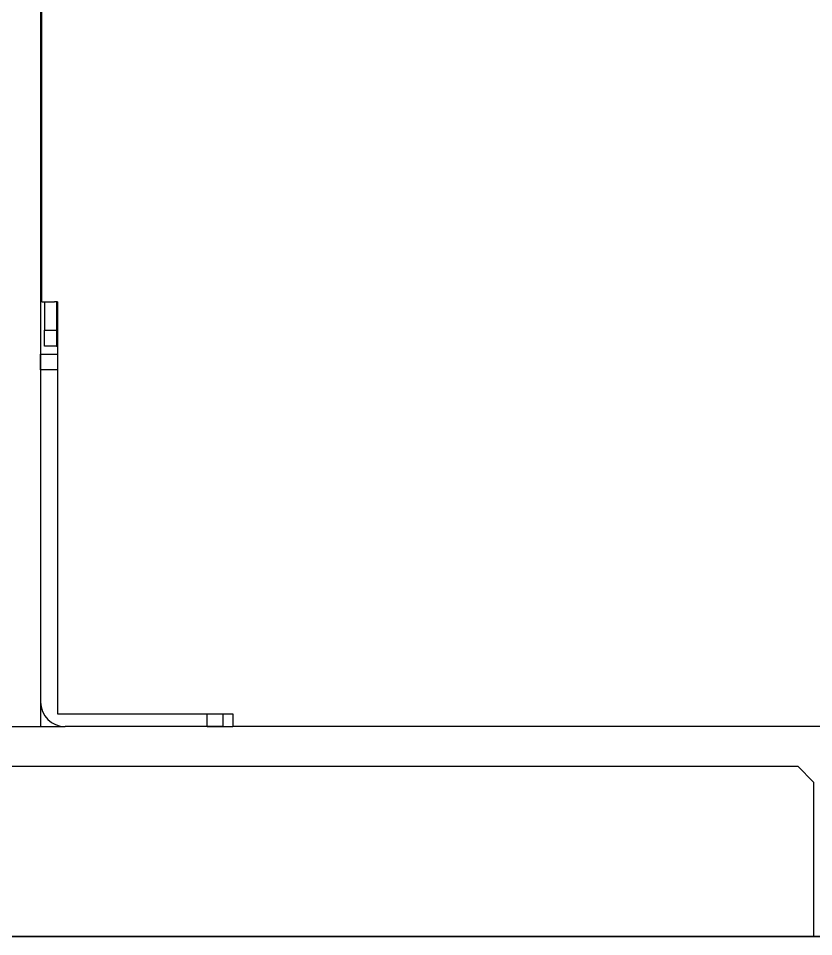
# Model space of a CAD drawing. Header units: millimetres. Extents: x -18178 to 96133, y -22425 to 61598.
# Drawn here: x 42238.7 to 42339, y 50045.1 to 50161 of the extents above; entities that cross this region are included whole.
import ezdxf

# ---------------------------------------------------------------- set-up
doc = ezdxf.new("R2010")
doc.units = ezdxf.units.MM
for name, color, linetype in [('CH0002FE', 7, 'Continuous'), ('CH0550FE', 7, 'Continuous'), ('CH0800FE', 7, 'Continuous'), ('DR0304FE', 7, 'Continuous'), ('EAE-UPS PANEL-VERTV.', 7, 'Continuous'), ('NEW_MA0015ST', 7, 'Continuous'), ('NEW_MA1643FE', 7, 'Continuous')]:
    doc.layers.add(name, color=color, linetype=linetype)
doc.layers.add('E-ELEC-EQPM', color=7, linetype='Continuous', lineweight=35)

# ---------------------------------------------------------------- blocks, each defined once
blk = doc.blocks.new('A$Ccc32f15b')
at = {"layer": 'CH0002FE', "color": 7, "linetype": 'Continuous'}
for p, q in [((160.99, 35.225), (161.07, 35.225)), ((161.07, 35.225), (161.07, 35.125)), ((161.07, 35.125), (160.99, 35.125)), ((161.07, 35.125), (161.07, 34.23)), ((158.72, 34.075), (158.72, 34.1825)), ((158.82, 34.1825), (158.82, 34.075)), ((158.82, 34.075), (158.72, 34.075)), ((158.82, 34.075), (160.915, 34.075))]:
    blk.add_line(p, q, dxfattribs=at)
blk.add_arc((160.915, 34.23), 0.155, 270, 0, dxfattribs=at)
at = {"layer": 'CH0550FE', "color": 7, "linetype": 'Continuous'}
for p, q in [((135.82, 34.075), (158.82, 34.075)), ((160.915, 34.075), (161.07, 34.075)), ((161.07, 33.97), (161.07, 34.075)), ((161.07, 32.93), (161.07, 33.97))]:
    blk.add_line(p, q, dxfattribs=at)
at = {"layer": 'CH0800FE', "color": 7, "linetype": 'Continuous'}
for p, q in [((161.07, 35.125), (161.07, 35.2875)), ((161.07, 34.075), (161.07, 34.23))]:
    blk.add_line(p, q, dxfattribs=at)
at = {"layer": 'DR0304FE', "color": 7, "linetype": 'Continuous'}
for p, q in [((162.395, 38.9502), (162.395, 44.0202)), ((161.42, 38.9502), (161.32, 38.8502)), ((161.42, 38.9502), (162.315, 38.9502)), ((162.315, 38.9502), (162.395, 38.9502)), ((162.395, 6.7), (162.395, 38.9502)), ((161.32, 6.8), (161.32, 38.8502))]:
    blk.add_line(p, q, dxfattribs=at)
at = {"layer": 'NEW_MA0015ST', "color": 7, "linetype": 'Continuous'}
for p, q in [((161.07, 41.575), (161.07, 35.2875)), ((160.99, 34.1825), (160.99, 35.2875)), ((160.99, 35.2875), (161.07, 35.2875)), ((158.39, 34.1825), (160.99, 34.1825)), ((158.39, 34.1825), (158.39, 34.1625)), ((158.39, 34.0825), (158.39, 34.1625)), ((158.39, 34.0825), (136.25, 34.0825))]:
    blk.add_line(p, q, dxfattribs=at)
at = {"layer": 'NEW_MA1643FE', "color": 7, "linetype": 'Continuous'}
for p, q in [((158.67, 34.1825), (158.67, 34.18)), ((158.67, 34.175), (158.67, 34.18)), ((158.39, 34.175), (158.57, 34.175)), ((158.57, 34.1), (158.57, 34.175)), ((158.57, 34.175), (158.67, 34.175)), ((158.67, 34.175), (158.67, 34.1)), ((158.39, 34.1), (158.57, 34.1)), ((158.67, 34.1), (158.57, 34.1))]:
    blk.add_line(p, q, dxfattribs=at)
blk = doc.blocks.new('ups-panel')
at = {"layer": 'EAE-UPS PANEL-VERTV.', "xscale": 20, "yscale": 20, "zscale": 20}
blk.add_blockref('A$Ccc32f15b', (5.1, -450.03, 1985.5), dxfattribs=at)

msp = doc.modelspace()

# ---------------------------------------------------------------- linework, layer by layer
at = {"layer": 'E-ELEC-EQPM'}
msp.add_lwpolyline([(41530.00043, 52699.1355), (42445.00043, 52699.1355), (42445.00043, 50045.1355), (41530.00043, 50045.1355)], close=True, dxfattribs=at)

# ---------------------------------------------------------------- block references
at = {"layer": 'EAE-UPS PANEL-VERTV.', "rotation": 270}
msp.add_blockref('ups-panel', (42010.0646, 53298.13576), dxfattribs=at)

doc.saveas('drawing.dxf')
